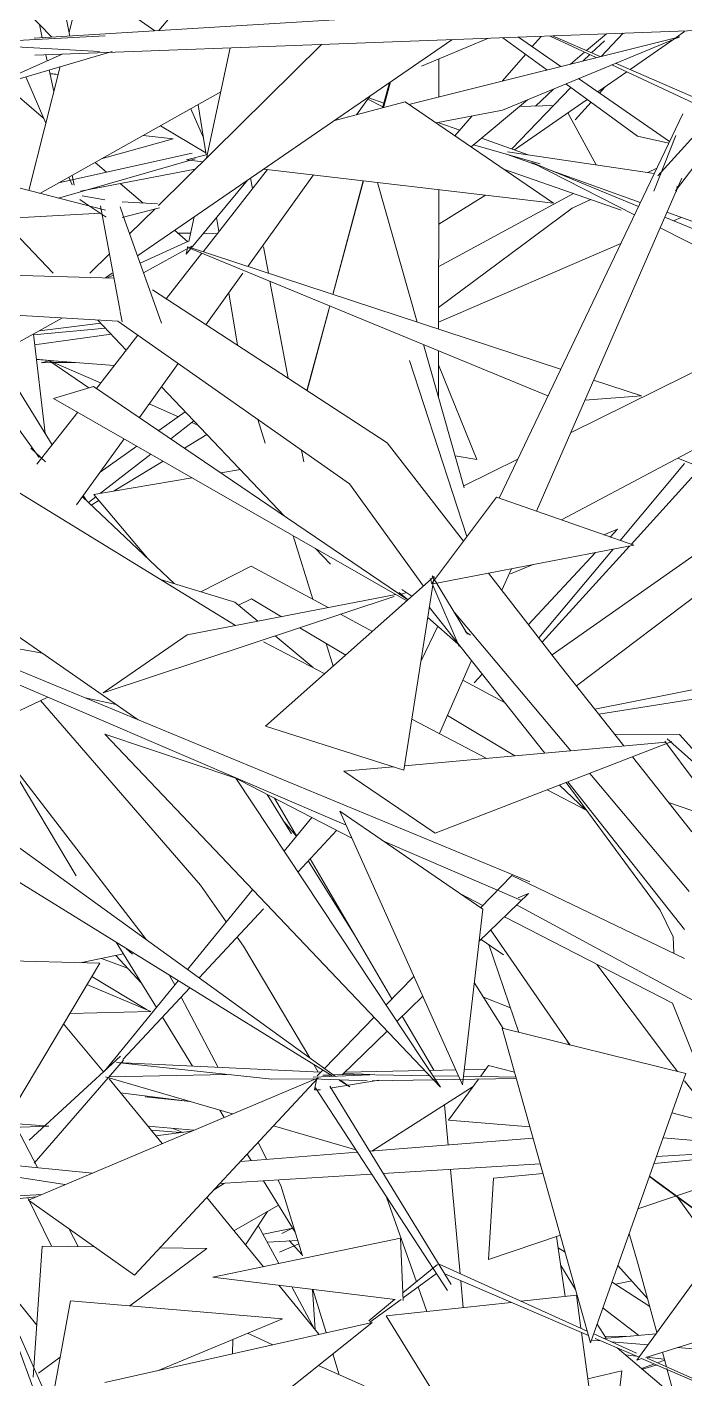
# Model space of a CAD drawing. Header units: millimetres. Extents: x 78096 to 288885, y -20632 to 149556.
# Drawn here: x 251389.1 to 251546.7, y 94002.8 to 94326.8 of the extents above; entities that cross this region are included whole.
import ezdxf

# ---------------------------------------------------------------- set-up
doc = ezdxf.new("R2010")
doc.units = ezdxf.units.MM
doc.layers.add('G-IMPT', color=8, linetype='Continuous', lineweight=9)
doc.layers.add('L-PLNT', color=71, linetype='Continuous', lineweight=9)

# ---------------------------------------------------------------- blocks, each defined once
blk = doc.blocks.new('ZZ-V - Tree Broadleaf 1 - 3dtree rotund SIMPLU-4826059-TOMH A-A')
at = {"layer": 'G-IMPT'}
for p, q in [((25702.67, 94325.55), (25705.88, 94338.1)), ((25695.57, 94327.42), (25696.26, 94324.24)), ((25794.35, 94323.78), (25719.06, 94271.97)), ((25724.09, 94284.04), (25763.18, 94322.61)), ((25849, 94324.5), (25784.07, 94308.28)), ((25803.18, 94324.11), (25787.13, 94317.45)), ((25849, 94324.5), (25806.51, 94306.89)), ((25817.09, 94316.53), (25806.55, 94324.23)), ((25820.47, 94317.38), (25810.33, 94324.37)), ((25828.96, 94319.5), (25817.93, 94324.66)), ((25829.88, 94319.73), (25818.5, 94324.68)), ((25697.14, 94320.15), (25697.45, 94318.7)), ((25741.27, 94321.8), (25735.63, 94295.42)), ((25791.24, 94319.15), (25791.23, 94310.07)), ((25692.99, 94287.63), (25700.57, 94317.32)), ((25697.92, 94316.54), (25699.05, 94311.34)), ((25853.73, 94307.91), (25832.7, 94317.75)), ((25854.51, 94309.01), (25833.59, 94318.11)), ((25686.68, 94313.42), (25696.58, 94304.95)), ((25692.32, 94314.9), (25697.1, 94303.73)), ((25779.47, 94313.54), (25777.77, 94307.42)), ((25779.45, 94313.52), (25777.82, 94307.43)), ((25779.64, 94313.66), (25777.97, 94307.47)), ((25838.88, 94300.62), (25821.68, 94313.18)), ((25846.53, 94299.39), (25824.73, 94314.44)), ((25739.02, 94311.25), (25695.66, 94286.95)), ((25774.83, 94310.35), (25771.54, 94305.76)), ((25735.53, 94296.2), (25733.56, 94308.19)), ((25783.22, 94308.86), (25766.05, 94304.31)), ((25783.22, 94308.86), (25818.71, 94284.62)), ((25790.59, 94303.83), (25806.51, 94306.89)), ((25846.34, 94299), (25838.88, 94300.62)), ((25732.14, 94296.61), (25700.11, 94289.44)), ((25735.81, 94296.28), (25730.81, 94294.95)), ((25732.9, 94295.24), (25700.12, 94285.8)), ((25708.92, 94294.38), (25711.67, 94292.03)), ((25734.69, 94294.5), (25730.81, 94294.95)), ((25702.61, 94290.84), (25703.41, 94288.98)), ((25703.38, 94291.28), (25703.89, 94288.92)), ((25705.38, 94287.45), (25732.91, 94292.74)), ((25745.44, 94290.13), (25730.7, 94272.38)), ((25750.2, 94292.67), (25734.78, 94272.94)), ((25761.22, 94291.38), (25745.47, 94269.42)), ((25746.15, 94290.61), (25746.62, 94288.09)), ((25818.71, 94284.62), (25749.3, 94292.78)), ((25773.14, 94289.98), (25765.84, 94262.73)), ((25773.24, 94289.97), (25765.94, 94262.92)), ((25714.89, 94289.28), (25720.31, 94284.64)), ((25776.53, 94289.58), (25786.05, 94256.09)), ((25791.22, 94287.85), (25791.2, 94254.4)), ((25717.18, 94277.22), (25723.26, 94283.22)), ((25686.37, 94280.91), (25698.85, 94267.8)), ((25732.61, 94281.29), (25731.34, 94275.39)), ((25738.56, 94277.78), (25738, 94281.17)), ((25727.96, 94278.1), (25731.15, 94275.36)), ((25731.3, 94275.45), (25719.69, 94270.21)), ((25732.09, 94274.29), (25720.52, 94267.87)), ((25731.08, 94274.18), (25730.7, 94272.38)), ((25730.99, 94274.05), (25817.37, 94238.4)), ((25820.43, 94244.8), (25731.41, 94274.04)), ((25749.23, 94274.16), (25750.42, 94267.8)), ((25707.63, 94267.8), (25712.31, 94272.41)), ((25734.51, 94272.59), (25725.95, 94261.64)), ((25712.99, 94267.8), (25711.39, 94266.7)), ((25713.26, 94267.31), (25711.89, 94266.69)), ((25744.31, 94267.8), (25735.45, 94255.46)), ((25750.78, 94265.88), (25755.13, 94242.65)), ((25743.05, 94250.52), (25740.97, 94263.14)), ((25765.1, 94259.97), (25759.66, 94239.7)), ((25764.89, 94259.03), (25759.67, 94239.7)), ((25701.07, 94257.08), (25687.01, 94249.28)), ((25709.53, 94256.59), (25716.38, 94249.4)), ((25719.14, 94252.93), (25709.21, 94240.21)), ((25787.58, 94250.69), (25797.34, 94216.35)), ((25791.2, 94249.2), (25791.19, 94237.99)), ((25698.61, 94226.65), (25687.33, 94244.98)), ((25728.78, 94246.16), (25719.5, 94233.22)), ((25797.98, 94204.69), (25784.23, 94246.86)), ((25839.84, 94238.42), (25828.34, 94242.2)), ((25685.25, 94237.86), (25695.51, 94223.65)), ((25724.78, 94240.58), (25754.31, 94209.58)), ((25839.84, 94238.42), (25826.24, 94237.37)), ((25704.73, 94234.48), (25694.97, 94222)), ((25749.62, 94227.04), (25747.88, 94232.74)), ((25715.84, 94228.11), (25704.47, 94212.26)), ((25697, 94222.61), (25693.54, 94225.89)), ((25758.37, 94225.37), (25758.9, 94222.57)), ((25708.57, 94214.78), (25732.14, 94218.77)), ((25739.06, 94219.94), (25743.7, 94220.73)), ((25727.81, 94193.42), (25705.86, 94214.21)), ((25706.82, 94213.3), (25706.08, 94214.51)), ((25708.57, 94214.78), (25721.43, 94199.47)), ((25830.79, 94205.11), (25834.06, 94206.48)), ((25834.06, 94206.48), (25832.29, 94204.58)), ((25761.04, 94189.65), (25756.39, 94204.88)), ((25761.69, 94201.84), (25765.31, 94198.04)), ((25828.82, 94200.86), (25812.74, 94183.6)), ((25808.44, 94195.72), (25813.82, 94197.98)), ((25765.94, 94173.61), (25764.27, 94179.08)), ((25801.64, 94171.69), (25799.69, 94169.6)), ((25734.18, 94121.11), (25695.86, 94165.41)), ((25721.18, 94108.04), (25688.66, 94150.46)), ((25704.35, 94123.37), (25688.48, 94150.04)), ((25755.95, 94133.45), (25750.15, 94142.88)), ((25757.17, 94132.95), (25751.87, 94141.99)), ((25760.8, 94137.39), (25754.16, 94129.27)), ((25766.8, 94134.3), (25757.47, 94124.28)), ((25771.06, 94109.22), (25759.98, 94126.98)), ((25780.03, 94093.89), (25760.4, 94127.43)), ((25746.64, 94120.05), (25731.02, 94100.93)), ((25734.18, 94121.11), (25740.34, 94112.35)), ((25749.23, 94115.44), (25733.82, 94098.9)), ((25742.93, 94108.68), (25744.43, 94106.55)), ((25723.59, 94091.83), (25713.95, 94107.44)), ((25717.84, 94104.58), (25716.46, 94105.89)), ((25760.36, 94079.72), (25744.43, 94106.55)), ((25801.39, 94108.13), (25806.75, 94104.45)), ((25803.21, 94106.88), (25810.45, 94085.83)), ((25705.72, 94102.58), (25715.67, 94104.66)), ((25713.84, 94104.28), (25719.97, 94097.69)), ((25727.98, 94097.21), (25726.75, 94099.52)), ((25728.82, 94098.24), (25711.14, 94076.59)), ((25731.6, 94096.52), (25715.58, 94079.33)), ((25806.64, 94086.77), (25799.74, 94097.79)), ((25738.41, 94077.47), (25729.52, 94094.29)), ((25732.27, 94077.76), (25725.04, 94089.48)), ((25790.05, 94076.77), (25782.48, 94089.7)), ((25710.9, 94076.37), (25701.37, 94087.93)), ((25821.86, 94084.07), (25822.4, 94082.88)), ((25714.98, 94080.12), (25693.12, 94060.04)), ((25715.71, 94079.16), (25694.31, 94054.47)), ((25740.48, 94075.79), (25712.3, 94075.22)), ((25714.03, 94078.62), (25751.22, 94074.64)), ((25762.93, 94076.29), (25714.04, 94078.63)), ((25762.38, 94076.32), (25761.29, 94078.15)), ((25773.13, 94075.81), (25768.46, 94076.03)), ((25787.82, 94076.73), (25768.79, 94076.35)), ((25795.29, 94076.88), (25788.97, 94076.75)), ((25802.49, 94077.02), (25797.35, 94076.92)), ((25741.84, 94066.3), (25711.39, 94075.21)), ((25725, 94059.2), (25712.28, 94074.69)), ((25760.99, 94074.7), (25751.22, 94074.64)), ((25775.17, 94057.39), (25799.44, 94072.84)), ((25739.86, 94065.47), (25738.8, 94067.19)), ((25793.47, 94058.85), (25792.57, 94068.48)), ((25690.09, 94063.11), (25695.07, 94053.44)), ((25771.36, 94057.67), (25751.65, 94063.44)), ((25746.27, 94055.1), (25745.32, 94056.63)), ((25750.08, 94055.4), (25747.94, 94059.45)), ((25756.86, 94037.94), (25749.24, 94050.28)), ((25753.41, 94049.11), (25752.68, 94050.49)), ((25796.36, 94028), (25794.02, 94053.03)), ((25739.92, 94049.71), (25737.3, 94048.01)), ((25758.61, 94032.28), (25753.41, 94049.11)), ((25692.78, 94046.21), (25698.47, 94034.59)), ((25749.23, 94029.69), (25735.64, 94046.24)), ((25752.85, 94044.44), (25742.15, 94038.3)), ((25785.87, 94026.09), (25778.75, 94046.32)), ((25694.91, 94015.65), (25673.99, 94041.67)), ((25702.58, 94038.84), (25704.82, 94034.49)), ((25821.51, 94022.54), (25819.45, 94036.91)), ((25839.04, 94030.18), (25836.87, 94037.61)), ((25819.83, 94034.24), (25821.5, 94033.17)), ((25824.01, 94024.25), (25820.44, 94029.97)), ((25841.27, 94022.05), (25834.17, 94029.96)), ((25843.51, 94013.9), (25839.04, 94030.18)), ((25762.54, 94013.48), (25752.9, 94025.22)), ((25764.29, 94013.88), (25761.1, 94024.21)), ((25788.38, 94018.96), (25786.31, 94024.85)), ((25797.11, 94019.9), (25796.52, 94026.31)), ((25832.76, 94025.95), (25841.79, 94020.15)), ((25839.17, 94013.23), (25830.58, 94019.77)), ((25831.31, 94012.54), (25829.21, 94015.91)), ((25767.41, 94003.79), (25765.86, 94008.8)), ((25888.42, 93964.13), (25833.98, 94010.22)), ((25845.76, 94005.72), (25844.8, 94009.2)), ((25847.72, 93998.59), (25845.88, 94005.27))]:
    blk.add_line(p, q, dxfattribs=at)
blk = doc.blocks.new('ZZ-V - Tree Broadleaf 1 - 3dtree rotund SIMPLU-4826034-TOMH A-A')
at = {"layer": 'G-IMPT'}
for p, q in [((25748.21, 94354.66), (25724.18, 94325.96)), ((25698.39, 94346.31), (25702.86, 94324.65)), ((25681.63, 94341.9), (25698.5, 94324.38)), ((25699.1, 94342.88), (25723.22, 94325.9)), ((25694.33, 94324.12), (25850.14, 94333.71)), ((25694.49, 94320.05), (25862.88, 94326.34)), ((25875.69, 94326.49), (25843.68, 94291.14)), ((25876.74, 94325.62), (25847.97, 94287.56)), ((25684.25, 94322.39), (25709.99, 94320.93)), ((25684.58, 94323.31), (25711.32, 94324.71)), ((25689.64, 94314.11), (25713.02, 94320.98)), ((25690.29, 94315.53), (25701.05, 94320.29)), ((25849.69, 94306), (25805.67, 94213.92)), ((25848.05, 94300.79), (25842.72, 94287.44)), ((25656.83, 94296.92), (25711.37, 94282.91)), ((25849.43, 94290.58), (25814.64, 94210.77)), ((25848.32, 94288.64), (25848.21, 94287.42)), ((25705.22, 94285.47), (25707.58, 94283.88)), ((25705.81, 94286.35), (25711.26, 94285.37)), ((25707.69, 94283.81), (25711.55, 94281.22)), ((25710.16, 94283.92), (25714.87, 94258.7)), ((25714.87, 94283.71), (25715.53, 94281.86)), ((25723.89, 94284.46), (25715.35, 94284.88)), ((25724.36, 94283.51), (25715.35, 94281.14)), ((25631.04, 94278), (25710.25, 94282.16)), ((25715.56, 94281.76), (25724.83, 94255.82)), ((25713.38, 94266.64), (25674.13, 94267.75)), ((25778.89, 94227.19), (25722.62, 94263.81)), ((25714.33, 94256.31), (25641.63, 94260.54)), ((25714.9, 94258.51), (25715.35, 94256.13)), ((25769.87, 94217.29), (25714.33, 94256.31)), ((25708.51, 94240.68), (25698.91, 94237.81)), ((25783.58, 94189.3), (25698.91, 94237.81)), ((25708.51, 94240.68), (25783.84, 94189.53)), ((25797.19, 94203.62), (25778.89, 94227.19)), ((25742.54, 94183.35), (25689.59, 94215.91)), ((25787.55, 94192.83), (25769.87, 94217.29)), ((25789.51, 94193.32), (25805.03, 94214.14)), ((25837.93, 94202.61), (25805.03, 94214.14)), ((25837.93, 94202.61), (25789.88, 94193.39)), ((25746.29, 94197.59), (25734.27, 94191.46)), ((25764.76, 94187.65), (25746.29, 94197.59)), ((25820.35, 94173.8), (25803.16, 94195.94)), ((25808.63, 94196.99), (25806.37, 94191.8)), ((25640.82, 94193.22), (25813.04, 94121.9)), ((25719.21, 94160.76), (25673.32, 94192.67)), ((25742.35, 94189), (25724.55, 94194.41)), ((25749.76, 94159.22), (25790.16, 94195.15)), ((25782.86, 94148.7), (25790.16, 94195.15)), ((25789.14, 94194.6), (25789.69, 94193.33)), ((25789.63, 94195.31), (25798.13, 94181.26)), ((25789.82, 94193.02), (25796.13, 94178.34)), ((25639.85, 94191), (25769.03, 94135.53)), ((25710.83, 94167.24), (25780.53, 94190.3)), ((25730.97, 94181.1), (25780.97, 94190.79)), ((25746.37, 94189.74), (25743.26, 94188.24)), ((25753.53, 94185.48), (25746.37, 94189.74)), ((25781.78, 94191.31), (25783.64, 94189.67)), ((25781.99, 94190.79), (25783.48, 94191.28)), ((25782.36, 94191.97), (25784.78, 94190.37)), ((25747.87, 94184.38), (25742.35, 94189)), ((25775.33, 94181.96), (25767.71, 94186.06)), ((25788.98, 94187.65), (25816.63, 94152.79)), ((25794.99, 94186.45), (25822.84, 94153.35)), ((25768.95, 94176.29), (25757.96, 94182.84)), ((25790.99, 94183.2), (25786.95, 94174.74)), ((25788.61, 94185.3), (25795.9, 94178.88)), ((25667.93, 94181.99), (25696.29, 94176.7)), ((25730.97, 94181.1), (25710.83, 94167.24)), ((25763.91, 94171.8), (25749.23, 94179.47)), ((25761.11, 94173.27), (25752.04, 94180.88)), ((25797.52, 94181.94), (25798.82, 94181.08)), ((25799.04, 94174.97), (25791.4, 94157.45)), ((25835.58, 94154.5), (25820.35, 94173.8)), ((25807.02, 94164.9), (25797, 94170.3)), ((25697.55, 94166.23), (25665.95, 94151)), ((25706.52, 94166.01), (25713.94, 94164.42)), ((25802.74, 94151.53), (25784.78, 94160.91)), ((25809.49, 94152.14), (25793.29, 94161.79)), ((25711.22, 94157.31), (25742.59, 94146.74)), ((25711.22, 94157.31), (25791.64, 94072.72)), ((25749.76, 94159.22), (25782.86, 94148.7)), ((25783.02, 94149.75), (25845.68, 94155.41)), ((25790.36, 94133.57), (25847.1, 94155.54)), ((25845.4, 94155.68), (25852.67, 94145.86)), ((25845.97, 94156.24), (25855.03, 94148.13)), ((25851.84, 94133.91), (25837.65, 94151.88)), ((25766.46, 94075.31), (25666.38, 94147.64)), ((25770.42, 94132.43), (25741.34, 94147.42)), ((25768.46, 94148.43), (25780.32, 94149.5)), ((25768.46, 94148.43), (25790.36, 94133.57)), ((25827.41, 94147.92), (25851.21, 94119.63)), ((25742.59, 94146.74), (25791.64, 94072.72)), ((25826.71, 94139.02), (25817.22, 94143.97)), ((25826.28, 94139.24), (25820.19, 94145.12)), ((25844.24, 94115.11), (25821.78, 94145.74)), ((25822.12, 94145.87), (25850.14, 94110.53)), ((25660.58, 94140.47), (25765.68, 94075.43)), ((25767.53, 94138.89), (25801.76, 94115.35)), ((25767.53, 94138.89), (25796.92, 94073.24)), ((25778.03, 94131.67), (25811.09, 94117.48)), ((25808.73, 94123.42), (25801.24, 94115.71)), ((25850.14, 94103.55), (25808.73, 94123.42)), ((25801.78, 94116.26), (25796.42, 94119.02)), ((25812.71, 94119.17), (25800.87, 94107.63)), ((25810.24, 94118.09), (25812.71, 94119.17)), ((25801.76, 94115.35), (25796.92, 94073.24)), ((25856.95, 94090.95), (25809.85, 94116.38)), ((25847.38, 94108.71), (25844.24, 94115.11)), ((25847.22, 94092.83), (25806.98, 94113.58)), ((25822.74, 94082.8), (25803.7, 94110.38)), ((25847.38, 94108.71), (25847.53, 94104.93)), ((25663.85, 94103.7), (25710.03, 94102.46)), ((25710.03, 94102.46), (25680.3, 94052.56)), ((25846.25, 94079.26), (25829.14, 94102.15)), ((25785.27, 94099.28), (25778.59, 94092.41)), ((25787.4, 94094.5), (25781.21, 94088.46)), ((25858.68, 94064.04), (25847.22, 94092.83)), ((25775.72, 94089.46), (25763.82, 94077.22)), ((25778.85, 94086.17), (25768.11, 94075.69)), ((25850.41, 94075.97), (25806.41, 94086.83)), ((25827.62, 94011.41), (25806.41, 94086.83)), ((25848.4, 94076.47), (25846.25, 94079.26)), ((25763.44, 94076.82), (25762.11, 94075.45)), ((25762.11, 94075.45), (25762.59, 94075.9)), ((25775.93, 94075.87), (25766.01, 94075.64)), ((25801.21, 94075.27), (25803.16, 94077.93)), ((25809.36, 94076.33), (25803.16, 94077.93)), ((25850.41, 94075.97), (25827.62, 94011.41)), ((25692.95, 94045.67), (25762.38, 94074.97)), ((25718.36, 94027.67), (25762.38, 94074.97)), ((25760.99, 94074.74), (25774.08, 94074.24)), ((25761.15, 94075.08), (25774.72, 94075.67)), ((25761.91, 94074.47), (25761.43, 94072.04)), ((25793.3, 94023.98), (25761.68, 94072.54)), ((25765.37, 94075.62), (25763.48, 94075.58)), ((25794.24, 94025.45), (25765.1, 94072.99)), ((25776.86, 94074.37), (25765.23, 94072.5)), ((25767.41, 94074.36), (25769.92, 94072.81)), ((25769.92, 94072.81), (25767.8, 94074.34)), ((25809.8, 94074.76), (25775.28, 94074.24)), ((25776.07, 94075.65), (25789.04, 94075.45)), ((25789.83, 94075.44), (25795.98, 94075.35)), ((25793.54, 94064.79), (25800.74, 94074.62)), ((25797.16, 94075.33), (25809.7, 94075.14)), ((25858.03, 94063.99), (25850.14, 94074.21)), ((25762.88, 94072.07), (25761.43, 94072.04)), ((25879.41, 94058.19), (25847.09, 94066.56)), ((25697.82, 94063.4), (25686.51, 94062.98)), ((25697.82, 94063.4), (25687.19, 94064.13)), ((25793.54, 94064.79), (25813.06, 94063.18)), ((25774.68, 94057.36), (25813.82, 94060.47)), ((25844.96, 94060.54), (25878.52, 94057.77)), ((25743.7, 94054.89), (25771.72, 94057.12)), ((25880.53, 94057.6), (25838.95, 94043.52)), ((25842.82, 94054.46), (25880.03, 94057.91)), ((25843.38, 94056.06), (25875.39, 94058.03)), ((25657.57, 94056.23), (25701.67, 94049.35)), ((25681.62, 94054.78), (25708.25, 94052.13)), ((25777.94, 94052.04), (25815.54, 94054.35)), ((25738.81, 94049.64), (25775.14, 94051.87)), ((25804.31, 94050.9), (25803.13, 94031.38)), ((25804.31, 94050.9), (25816.21, 94052)), ((25844.07, 94049.57), (25841.71, 94051.32)), ((25864.52, 94034.61), (25841.73, 94051.39)), ((25689.23, 94046.6), (25696.15, 94047.02)), ((25844.07, 94049.57), (25864.52, 94034.61)), ((25857.24, 94034), (25848.21, 94046.65)), ((25663.05, 94043.23), (25694.68, 94046.4)), ((25692.95, 94045.67), (25718.36, 94027.67)), ((25820.36, 94037.22), (25803.13, 94031.38)), ((25694.04, 94003.21), (25696.23, 94034.62)), ((25708.81, 94034.43), (25696.23, 94034.62)), ((25735.7, 94034.01), (25717.19, 94020.32)), ((25735.7, 94034.01), (25724.43, 94034.19)), ((25782.1, 94036.55), (25737.09, 94027.16)), ((25782.1, 94036.55), (25782.72, 94021.56)), ((25782.64, 94023.43), (25790.92, 94030.25)), ((25782.69, 94022.21), (25790.67, 94028.03)), ((25826.82, 94014.27), (25791.33, 94030.27)), ((25827.13, 94013.16), (25792.71, 94027.95)), ((25838.72, 94007.3), (25855.36, 94030.22)), ((25780.81, 94021.79), (25737.09, 94027.16)), ((25697.98, 93993.99), (25702.97, 94021.53)), ((25753.8, 94017.21), (25702.97, 94021.53)), ((25774.5, 94016.74), (25780.64, 94021.79)), ((25774.75, 94016.42), (25782.19, 94021.85)), ((25808.56, 94021.14), (25778.63, 94017.91)), ((25824.22, 94022.83), (25811, 94021.4)), ((25824.22, 94022.83), (25825.29, 94014.95)), ((25886.7, 94022.31), (25840.82, 94007.96)), ((25836.98, 93923.59), (25778.63, 94017.91)), ((25688.72, 94015.26), (25703.67, 93974.46)), ((25689.18, 94016.85), (25698.36, 93996.09)), ((25775.28, 94016.35), (25711.21, 94001.9)), ((25753.8, 94017.21), (25723.87, 94004.76)), ((25734.22, 93983.43), (25775.28, 94016.35)), ((25741.88, 94012.25), (25741.84, 94008.81)), ((25745.42, 94013.72), (25751.48, 94010.98)), ((25825.44, 94013.89), (25837.75, 93923.57)), ((25827.87, 94012.1), (25830.04, 94011.91)), ((25838.59, 94008.96), (25828.38, 94013.56)), ((25839.21, 94007.98), (25828.71, 94012.49)), ((25843.29, 94013.6), (25830.75, 94012.49)), ((25832.5, 94011.7), (25841.37, 94010.95)), ((25700.52, 94008), (25695.35, 94004.18)), ((25852.12, 94002.86), (25841.16, 94007.8)), ((25848.45, 94010.34), (25922.05, 94004.06)), ((25762.42, 94006.04), (25773.37, 94001.1)), ((25835.06, 94004.69), (25826.95, 94002.78)), ((25835.06, 94004.69), (25831.28, 93971.06)), ((25839.92, 94007.67), (25838.72, 94007.3)), ((25851.9, 94002.52), (25839.83, 94007.71))]:
    blk.add_line(p, q, dxfattribs=at)
blk = doc.blocks.new('ZZ-V - Tree Broadleaf 2 - 3dtree rotund SIMPLU-4826084-TOMH A-A')
at = {"layer": 'G-IMPT'}
for p, q in [((25698.11, 94315.65), (25700.1, 94315.47)), ((25700.1, 94315.45), (25698.12, 94315.63)), ((25700.09, 94315.42), (25698.13, 94315.59)), ((25734.87, 94300.22), (25731.85, 94307.23)), ((25818.81, 94308.04), (25810.55, 94307.73)), ((25822.13, 94306.24), (25828.97, 94293.78)), ((25735.45, 94296.68), (25724.57, 94303.15)), ((25727.6, 94300.05), (25710.37, 94295.19)), ((25727.6, 94300.05), (25720.4, 94300.81)), ((25834.91, 94282.95), (25806.95, 94292.66)), ((25802.45, 94286.53), (25791.21, 94279.57)), ((25731.77, 94277.37), (25728.72, 94277.44)), ((25738.13, 94277.23), (25734.79, 94277.3)), ((25710.42, 94103.56), (25716.64, 94101.26)), ((25721.22, 94091.3), (25708.13, 94099.27)), ((25722.28, 94090.86), (25706.95, 94097.29)), ((25702.81, 94090.34), (25722.28, 94090.86)), ((25731.98, 94062.14), (25723.45, 94061.08)), ((25750.23, 94042.93), (25744.95, 94034.9)), ((25748, 94039.55), (25752.94, 94030.46)), ((25756.01, 94024.84), (25761.5, 94014.75)), ((25831.04, 94012.97), (25837.23, 94013.06)), ((25838.52, 94008.27), (25835.96, 94008.55)), ((25845.25, 94007.56), (25841, 94008.01))]:
    blk.add_line(p, q, dxfattribs=at)
blk = doc.blocks.new('ZZ-V - Tree Broadleaf 2 - 3dtree rotund SIMPLU-4826109-TOMH A-A')
at = {"layer": 'G-IMPT'}
for p, q in [((25835.42, 94325.31), (25830.1, 94319.78)), ((25848.08, 94324.27), (25850.14, 94325.71)), ((25815.75, 94324.58), (25813.61, 94322.11)), ((25831.38, 94325.16), (25826.6, 94321.16)), ((25830.92, 94323.54), (25827.84, 94320.62)), ((25837.05, 94316.61), (25847.53, 94323.89)), ((25812, 94320.25), (25806.49, 94313.88)), ((25826.17, 94320.8), (25822.76, 94317.95)), ((25827.42, 94320.22), (25825.84, 94318.72)), ((25829.34, 94311.25), (25836.28, 94316.07)), ((25831.02, 94312.42), (25829.73, 94310.99)), ((25774.25, 94309.53), (25777.85, 94307.71)), ((25778.09, 94308.56), (25774.48, 94309.85)), ((25812.51, 94309.38), (25799.01, 94298.08)), ((25822.9, 94312.29), (25808.74, 94297.58)), ((25809.35, 94297.36), (25826.77, 94309.46)), ((25818.71, 94311.95), (25814.43, 94307.88)), ((25827.72, 94308.77), (25823.89, 94304.55)), ((25796.25, 94302.06), (25791.23, 94303.85)), ((25799.22, 94305.49), (25795.11, 94300.74)), ((25812.62, 94296.19), (25801.5, 94300.17)), ((25815.49, 94294), (25799.56, 94298.54)), ((25814.77, 94293.68), (25807.44, 94296.34)), ((25842.87, 94291.74), (25807.68, 94296.92)), ((25838.12, 94281.8), (25813.52, 94294.32)), ((25839.08, 94283.82), (25813.52, 94294.32)), ((25841.35, 94291.96), (25843.45, 94292.96)), ((25839.52, 94284.72), (25817.31, 94292.76)), ((25823.49, 94286.92), (25791.21, 94269.38)), ((25791.2, 94259.58), (25823.22, 94283.39)), ((25823.22, 94283.39), (25827.64, 94285.48)), ((25903.2, 94257.48), (25845.36, 94281.24)), ((25858.33, 94277.91), (25845.88, 94282.42)), ((25847.49, 94280.37), (25849.34, 94281.16)), ((25906.06, 94247.2), (25844.24, 94278.68)), ((25791.2, 94256.05), (25834.82, 94274.89)), ((25711.41, 94254.62), (25694.13, 94253)), ((25695.57, 94254.03), (25710.27, 94255.81)), ((25696.95, 94229.35), (25694.11, 94253.22)), ((25712.79, 94253.17), (25694.41, 94250.65)), ((25822.82, 94229.54), (25860.67, 94248.29)), ((25694.82, 94247.21), (25699.74, 94246.73)), ((25699.74, 94246.73), (25694.82, 94247.21)), ((25713.51, 94245.72), (25694.83, 94247.14)), ((25698.32, 94246.87), (25696, 94246.36)), ((25696, 94246.36), (25698.77, 94246.38)), ((25710.21, 94241.5), (25697.78, 94246.88)), ((25707.4, 94240.35), (25697.78, 94246.88)), ((25699.78, 94246.72), (25698.77, 94246.81)), ((25698.93, 94246.39), (25704.24, 94246.42)), ((25800.34, 94223.16), (25791.2, 94245.81)), ((25728.86, 94233.42), (25721.83, 94236.47)), ((25730.5, 94234.58), (25724.14, 94230.07)), ((25732.55, 94232.43), (25727.01, 94228.13)), ((25733.53, 94231.4), (25732.05, 94232.04)), ((25820.64, 94208.67), (25867.1, 94233.42)), ((25730.34, 94225.86), (25735.7, 94229.12)), ((25718.9, 94226.36), (25710.1, 94220.12)), ((25888.51, 94225.68), (25818.4, 94176.3)), ((25722.26, 94224.44), (25710.17, 94215.05)), ((25713.47, 94215.61), (25725.21, 94222.75)), ((25795.15, 94224.06), (25800.34, 94223.16)), ((25797.2, 94216.84), (25810.14, 94223.25)), ((25850.14, 94222.2), (25834.72, 94203.73)), ((25857.28, 94219.95), (25848.48, 94223.5)), ((25854.02, 94221.26), (25837.31, 94202.82)), ((25885.69, 94215.5), (25824.24, 94168.87)), ((25709.06, 94214.19), (25707.32, 94212.83)), ((25707.94, 94212.25), (25709.76, 94213.36)), ((25836.94, 94202.41), (25816.03, 94179.36)), ((25832.99, 94201.66), (25815.23, 94180.39)), ((25891.11, 94175.62), (25828.6, 94163.34)), ((25885.65, 94171.05), (25829.56, 94162.13)), ((25833.37, 94157.3), (25848.89, 94157.23)), ((25853.39, 94152.33), (25848.89, 94157.23)), ((25852.06, 94138.97), (25846.31, 94140.91)), ((25754.2, 94136.3), (25756.99, 94133.05)), ((25808.43, 94091.7), (25801.93, 94094.3)), ((25715.01, 94071.36), (25731.56, 94069.31)), ((25731.72, 94069.26), (25720.92, 94070.36)), ((25732.57, 94062.39), (25721.57, 94063.38)), ((25721.57, 94063.38), (25732.59, 94062.4)), ((25732.59, 94062.4), (25721.57, 94063.37)), ((25729.93, 94061.89), (25727.62, 94062.83)), ((25722.36, 94062.42), (25729.36, 94061.82)), ((25749.23, 94037.51), (25756.27, 94038.9)), ((25753.63, 94037.67), (25756.23, 94038.96)), ((25757.47, 94035.98), (25750.18, 94035.53)), ((25753.08, 94033.18), (25757.72, 94035.16)), ((25758.54, 94032.5), (25755.41, 94035.93)), ((25761.65, 94014.56), (25760.95, 94024.23)), ((25837.49, 94026.26), (25833.58, 94025.47)), ((25842.89, 94006.4), (25839.79, 94005.3)), ((25843.52, 94006.13), (25840.01, 94005.11)), ((25845.33, 94007.26), (25843.66, 94006.67))]:
    blk.add_line(p, q, dxfattribs=at)

msp = doc.modelspace()

# ---------------------------------------------------------------- block references
at = {"layer": 'L-PLNT'}
for name in ['ZZ-V - Tree Broadleaf 1 - 3dtree rotund SIMPLU-4826059-TOMH A-A', 'ZZ-V - Tree Broadleaf 2 - 3dtree rotund SIMPLU-4826109-TOMH A-A', 'ZZ-V - Tree Broadleaf 2 - 3dtree rotund SIMPLU-4826084-TOMH A-A', 'ZZ-V - Tree Broadleaf 1 - 3dtree rotund SIMPLU-4826034-TOMH A-A']:
    msp.add_blockref(name, (225696.455, 0), dxfattribs=at)

doc.saveas('drawing.dxf')
